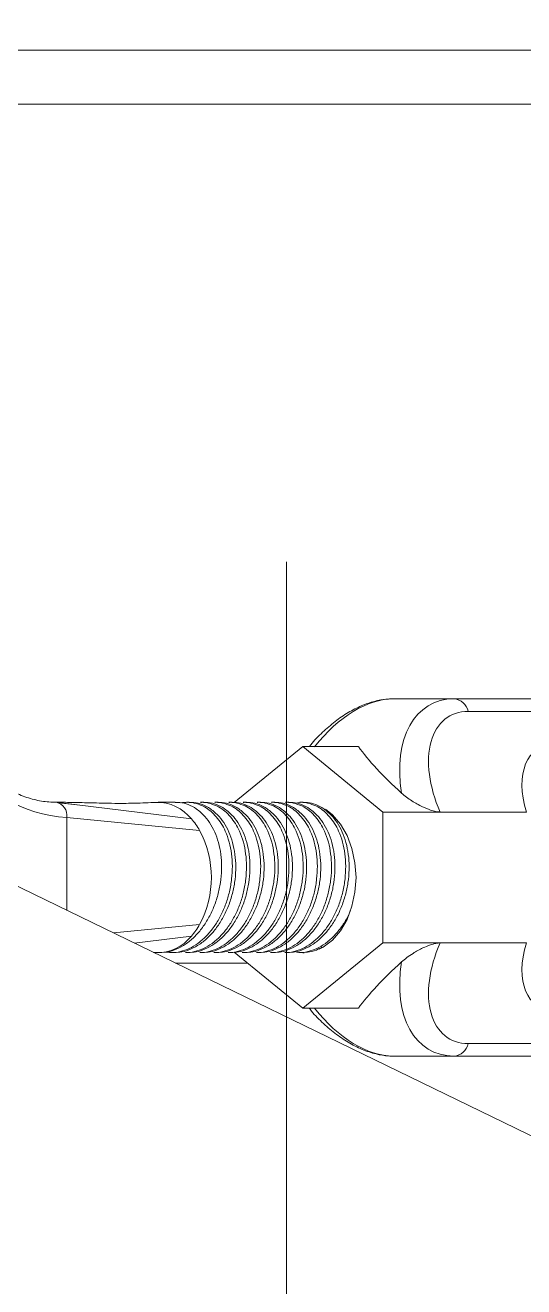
# Model space of a CAD drawing. Header units: millimetres. Extents: x -2048 to 999, y -438 to 438.
# Drawn here: x -769.1 to -705.9, y 122.8 to 282.6 of the extents above; entities that cross this region are included whole.
import ezdxf
from ezdxf.lldxf.tags import DXFTag

# ---------------------------------------------------------------- set-up
doc = ezdxf.new("R2010")
doc.units = ezdxf.units.MM
doc.layers.add('LGV', color=4, linetype='Continuous')
doc.layers.add('Refrence', color=6, linetype='Continuous')
tags = doc.linetypes.add('CENTERX2', pattern=[20.32, 12.7, -2.54, 2.54, -2.54]).pattern_tags.tags
tags[10:11] = [DXFTag(74, 4), DXFTag(75, 0), DXFTag(340, '0'), DXFTag(46, 1.0), DXFTag(50, 0.0), DXFTag(44, 0.0), DXFTag(45, 0.0)]
tags[8:9] = [DXFTag(74, 4), DXFTag(75, 0), DXFTag(340, '0'), DXFTag(46, 1.0), DXFTag(50, 0.0), DXFTag(44, 0.0), DXFTag(45, 0.0)]
tags[6:7] = [DXFTag(74, 4), DXFTag(75, 0), DXFTag(340, '0'), DXFTag(46, 1.0), DXFTag(50, 0.0), DXFTag(44, 0.0), DXFTag(45, 0.0)]
tags[4:5] = [DXFTag(74, 4), DXFTag(75, 0), DXFTag(340, '0'), DXFTag(46, 1.0), DXFTag(50, 0.0), DXFTag(44, 0.0), DXFTag(45, 0.0)]

msp = doc.modelspace()

# ---------------------------------------------------------------- linework, layer by layer
at = {"layer": 'LGV', "linetype": 'Continuous', "lineweight": 15}
for p, q in [((-909, 279.46), (-469.26, 279.46)), ((-913.76, 272.62), (-469.26, 272.62)), ((-722.41, 197.26), (-714.77, 197.26)), ((-714.77, 197.26), (-597.27, 197.26)), ((-633.4, 107.09), (-817.49, 196.53)), ((-595.45, 195.67), (-712.96, 195.67)), ((-742.6, 184.11), (-733.92, 191.2)), ((-733.92, 191.2), (-723.78, 182.91)), ((-726.88, 191.2), (-733.92, 191.2)), ((-764.93, 184.12), (-748.04, 182.06)), ((-762.54, 183.83), (-764.87, 184.1)), ((-750.1, 184.15), (-752.25, 184.15)), ((-748.3, 184.15), (-748.66, 184.15)), ((-746.5, 184.15), (-746.86, 184.15)), ((-744.71, 184.15), (-745.07, 184.15)), ((-742.91, 184.15), (-743.27, 184.15)), ((-741.12, 184.15), (-741.47, 184.15)), ((-739.32, 184.15), (-739.68, 184.15)), ((-737.52, 184.15), (-737.88, 184.15)), ((-735.73, 184.15), (-736.09, 184.15)), ((-733.93, 184.15), (-734.29, 184.15)), ((-763.81, 182.24), (-763.81, 170.45)), ((-763.81, 182.24), (-746.99, 180.58)), ((-716.51, 182.91), (-723.78, 182.91)), ((-723.78, 182.91), (-723.78, 166.34)), ((-716.51, 182.91), (-705.58, 182.91)), ((-757.92, 167.59), (-746.99, 168.67)), ((-755.28, 166.3), (-748.04, 167.19)), ((-723.78, 166.34), (-733.92, 158.05)), ((-716.51, 166.34), (-723.78, 166.34)), ((-716.51, 166.34), (-705.58, 166.34)), ((-752.84, 165.12), (-752.5, 165.11)), ((-752.25, 165.1), (-752, 165.1)), ((-750.56, 165.1), (-750.2, 165.1)), ((-748.76, 165.1), (-748.41, 165.1)), ((-746.97, 165.1), (-746.61, 165.1)), ((-745.17, 165.1), (-744.81, 165.1)), ((-743.38, 165.1), (-743.02, 165.1)), ((-733.92, 158.05), (-742.61, 165.15)), ((-741.58, 165.1), (-741.22, 165.1)), ((-739.78, 165.1), (-739.43, 165.1)), ((-737.99, 165.1), (-737.63, 165.1)), ((-736.19, 165.1), (-735.83, 165.1)), ((-734.4, 165.1), (-734.04, 165.1)), ((-740.91, 163.75), (-750.03, 163.75)), ((-726.88, 158.05), (-733.92, 158.05)), ((-712.96, 153.58), (-595.45, 153.58)), ((-722.41, 151.99), (-714.77, 151.99)), ((-597.27, 151.99), (-714.77, 151.99))]:
    msp.add_line(p, q, dxfattribs=at)
at = {"layer": 'LGV', "linetype": 'Continuous', "lineweight": 15, "flags": 128}
for points in [[(-733.3, 184.13), (-733.92, 184.18), (-734.54, 184.14)], [(-731.86, 165.53), (-731.34, 165.8), (-730.17, 166.68), (-729.15, 167.87), (-728.31, 169.32), (-727.69, 170.97), (-727.3, 172.76), (-727.17, 174.62), (-727.3, 176.49), (-727.69, 178.28), (-728.31, 179.93), (-729.15, 181.38), (-730.17, 182.57), (-731.04, 183.26)], [(-734.71, 165.14), (-733.92, 165.07), (-733.76, 165.08)]]:
    msp.add_lwpolyline(points, dxfattribs=at)
at = {"layer": 'LGV', "linetype": 'Continuous', "lineweight": 15}
for centre, radius, start, end in [((-714.99, 195.18), 2.1, 13.75, 83.9419), ((-762.95, 198.97), 16.75, 210.9016, 267.0366), ((-765.5, 182.48), 1.7, 351.9508, 78.5789), ((-752.38, 178.57), 5.57, 38.7999, 91.2058), ((-754.61, 176.3), 8.74, 29.2845, 41.2452), ((-758.12, 174.62), 12.62, 331.8701, 28.1299), ((-754.61, 172.95), 8.74, 318.7548, 330.7155), ((-752.35, 170.61), 5.51, 268.3871, 321.5505), ((-714.99, 154.07), 2.1, 276.0581, 346.25)]:
    msp.add_arc(centre, radius, start, end, dxfattribs=at)
for centre, major_axis, ratio, start_param, end_param in [((-726.47, 182.91), (6.89, 13.7), 0.619021, 0.301867, 1.257183), ((-710.71, 182.91), (-6.89, 13.7), 0.619021, 5.981318, 7.38345), ((-708.9, 184.19), (-6.52, 10.83), 0.583076, 5.945823, 7.628657), ((-708.44, 182.91), (20.01, -13.45), 0.250484, 3.740055, 4.18687), ((-698.85, 182.26), (-5.23, 8.7), 0.583076, 5.945823, 7.44585), ((-708.9, 165.06), (6.52, 10.83), 0.583076, 1.796121, 3.478955), ((-698.85, 166.99), (5.23, 8.7), 0.583076, 1.978928, 3.478955), ((-708.44, 166.34), (20.01, 13.45), 0.250484, 2.096315, 2.54313), ((-710.71, 166.34), (6.89, 13.7), 0.619021, 2.041328, 3.443459), ((-726.47, 166.34), (-6.89, 13.7), 0.619021, 1.884409, 2.839726)]:
    msp.add_ellipse(centre, major_axis=major_axis, ratio=ratio, start_param=start_param, end_param=end_param, dxfattribs=at)
for points, knots in [([(-722.41, 197.26), (-722.74, 197.25), (-723.62, 197.22), (-725.06, 196.92), (-726.73, 196.31), (-728.4, 195.42), (-730.05, 194.26), (-731.62, 192.85), (-732.65, 191.8), (-733.1, 191.21), (-733.11, 191.2)], [0, 0, 0, 0, 0.0869, 0.22849, 0.373907, 0.524374, 0.678817, 0.836427, 0.996869, 1, 1, 1, 1]), ([(-765.16, 184.15), (-765.47, 184.16), (-766.41, 184.18), (-767.97, 184.45), (-769.82, 185.07), (-771.62, 186), (-773.33, 187.22), (-774.94, 188.71), (-776.18, 190.15), (-776.86, 191.12), (-777.09, 191.44)], [0, 0, 0, 0, 0.070986, 0.216923, 0.362319, 0.506326, 0.648789, 0.789975, 0.93028, 1, 1, 1, 1]), ([(-752.5, 184.14), (-753.41, 184.1), (-755.03, 184.02), (-757.2, 184.01), (-758.92, 184.03), (-760.34, 184.07), (-761.54, 184.1), (-762.94, 184.13), (-764.22, 184.15), (-765.18, 184.16), (-765.36, 184.16)], [0, 0, 0, 0, 0.220425, 0.392558, 0.531004, 0.645528, 0.740189, 0.824379, 0.967689, 1, 1, 1, 1]), ([(-750.1, 184.12), (-749.9, 184.12), (-749.33, 184.14), (-748.42, 183.88), (-747.31, 183.33), (-746.66, 182.69), (-746.31, 182.33)], [0, 0, 0, 0, 0.139033, 0.401515, 0.671595, 1, 1, 1, 1]), ([(-744.88, 182.31), (-745.11, 182.56), (-745.57, 183.04), (-746.42, 183.62), (-747.4, 184.02), (-748.41, 184.2), (-749.08, 184.11), (-749.35, 184.08)], [0, 0, 0, 0, 0.186181, 0.375976, 0.601516, 0.833687, 1, 1, 1, 1]), ([(-748.3, 184.12), (-748.1, 184.12), (-747.54, 184.14), (-746.63, 183.88), (-745.52, 183.33), (-744.87, 182.69), (-744.51, 182.33)], [0, 0, 0, 0, 0.139033, 0.401515, 0.671595, 1, 1, 1, 1]), ([(-743.08, 182.31), (-743.31, 182.56), (-743.77, 183.04), (-744.62, 183.62), (-745.61, 184.01), (-746.39, 184.18), (-746.82, 184.14), (-746.86, 184.14)], [0, 0, 0, 0, 0.216451, 0.437105, 0.699314, 0.969233, 1, 1, 1, 1]), ([(-746.5, 184.12), (-746.31, 184.12), (-745.74, 184.14), (-744.83, 183.88), (-743.72, 183.33), (-743.07, 182.69), (-742.71, 182.33)], [0, 0, 0, 0, 0.1390328, 0.4015154, 0.6715947, 1, 1, 1, 1]), ([(-741.29, 182.31), (-741.52, 182.56), (-741.98, 183.04), (-742.82, 183.62), (-743.81, 184.01), (-744.59, 184.18), (-745.02, 184.14), (-745.07, 184.14)], [0, 0, 0, 0, 0.216451, 0.437105, 0.699314, 0.969233, 1, 1, 1, 1]), ([(-744.71, 184.12), (-744.51, 184.12), (-743.94, 184.14), (-743.03, 183.88), (-741.93, 183.33), (-741.28, 182.69), (-740.92, 182.33)], [0, 0, 0, 0, 0.139033, 0.401515, 0.671595, 1, 1, 1, 1]), ([(-739.49, 182.31), (-739.72, 182.56), (-740.18, 183.04), (-741.03, 183.62), (-742.01, 184.01), (-742.8, 184.18), (-743.23, 184.14), (-743.27, 184.14)], [0, 0, 0, 0, 0.216451, 0.437105, 0.699314, 0.969233, 1, 1, 1, 1]), ([(-742.91, 184.12), (-742.72, 184.12), (-742.15, 184.14), (-741.24, 183.88), (-740.13, 183.33), (-739.48, 182.69), (-739.12, 182.33)], [0, 0, 0, 0, 0.139033, 0.401515, 0.671595, 1, 1, 1, 1]), ([(-737.7, 182.31), (-737.92, 182.56), (-738.39, 183.04), (-739.23, 183.62), (-740.22, 184.01), (-741, 184.18), (-741.43, 184.14), (-741.47, 184.14)], [0, 0, 0, 0, 0.216451, 0.437105, 0.699314, 0.969233, 1, 1, 1, 1]), ([(-741.12, 184.12), (-740.92, 184.12), (-740.35, 184.14), (-739.44, 183.88), (-738.33, 183.33), (-737.68, 182.69), (-737.33, 182.33)], [0, 0, 0, 0, 0.139033, 0.401515, 0.671595, 1, 1, 1, 1]), ([(-735.9, 182.31), (-736.13, 182.56), (-736.59, 183.04), (-737.44, 183.62), (-738.42, 184.01), (-739.2, 184.18), (-739.63, 184.14), (-739.68, 184.14)], [0, 0, 0, 0, 0.216451, 0.437105, 0.699314, 0.969233, 1, 1, 1, 1]), ([(-739.32, 184.12), (-739.12, 184.12), (-738.56, 184.14), (-737.64, 183.88), (-736.54, 183.33), (-735.89, 182.69), (-735.53, 182.33)], [0, 0, 0, 0, 0.1390328, 0.4015154, 0.6715947, 1, 1, 1, 1]), ([(-734.1, 182.31), (-734.33, 182.56), (-734.79, 183.04), (-735.64, 183.62), (-736.63, 184.01), (-737.41, 184.18), (-737.84, 184.14), (-737.88, 184.14)], [0, 0, 0, 0, 0.216451, 0.437105, 0.699314, 0.969233, 1, 1, 1, 1]), ([(-737.52, 184.12), (-737.33, 184.12), (-736.76, 184.14), (-735.85, 183.88), (-734.74, 183.33), (-734.09, 182.69), (-733.73, 182.33)], [0, 0, 0, 0, 0.139033, 0.401515, 0.671595, 1, 1, 1, 1]), ([(-732.31, 182.31), (-732.54, 182.56), (-733, 183.04), (-733.84, 183.62), (-734.83, 184.01), (-735.61, 184.18), (-736.04, 184.14), (-736.09, 184.14)], [0, 0, 0, 0, 0.216451, 0.437105, 0.699314, 0.969233, 1, 1, 1, 1]), ([(-735.73, 184.12), (-735.53, 184.12), (-734.96, 184.14), (-734.05, 183.88), (-732.95, 183.33), (-732.3, 182.69), (-731.94, 182.33)], [0, 0, 0, 0, 0.139033, 0.401515, 0.671595, 1, 1, 1, 1]), ([(-730.51, 182.31), (-730.74, 182.56), (-731.2, 183.04), (-732.05, 183.62), (-733.03, 184.01), (-733.82, 184.18), (-734.25, 184.14), (-734.29, 184.14)], [0, 0, 0, 0, 0.216451, 0.437105, 0.699314, 0.969233, 1, 1, 1, 1]), ([(-733.93, 184.12), (-733.74, 184.12), (-733.17, 184.14), (-732.26, 183.88), (-731.15, 183.33), (-730.5, 182.69), (-730.14, 182.33)], [0, 0, 0, 0, 0.1390328, 0.4015154, 0.6715947, 1, 1, 1, 1]), ([(-716.51, 182.91), (-716.7, 182.93), (-717.06, 182.96), (-717.86, 183.2), (-718.91, 183.64), (-720.25, 184.38), (-720.99, 184.98), (-721.4, 185.32)], [0, 0, 0, 0, 0.115297, 0.229452, 0.410238, 0.671878, 1, 1, 1, 1]), ([(-746.31, 182.33), (-746.05, 182), (-745.52, 181.33), (-744.92, 180.09), (-744.48, 178.69), (-744.23, 177.19), (-744.18, 175.59), (-744.32, 173.98), (-744.66, 172.37), (-745.18, 170.83), (-745.88, 169.39), (-746.72, 168.11), (-747.69, 167.01), (-748.75, 166.15), (-749.88, 165.52), (-750.97, 165.16), (-751.68, 165.13), (-752, 165.12)], [0, 0, 0, 0, 0.065977, 0.133866, 0.199897, 0.267812, 0.334411, 0.402918, 0.469907, 0.538837, 0.605841, 0.674811, 0.741391, 0.809942, 0.875819, 0.943644, 1, 1, 1, 1]), ([(-751.34, 165.17), (-750.99, 165.13), (-750.27, 165.05), (-749.15, 165.27), (-748.02, 165.72), (-746.94, 166.43), (-745.94, 167.37), (-745.04, 168.51), (-744.26, 169.83), (-743.64, 171.27), (-743.18, 172.83), (-742.9, 174.43), (-742.81, 176.06), (-742.92, 177.63), (-743.22, 179.14), (-743.68, 180.41), (-744.23, 181.49), (-744.66, 182.04), (-744.88, 182.31)], [0, 0, 0, 0, 0.059143, 0.12352, 0.18595, 0.25018, 0.312805, 0.377223, 0.440298, 0.505173, 0.568798, 0.634242, 0.698305, 0.764217, 0.828399, 0.894459, 0.946722, 1, 1, 1, 1]), ([(-744.51, 182.33), (-744.25, 182), (-743.72, 181.33), (-743.12, 180.09), (-742.69, 178.69), (-742.44, 177.19), (-742.38, 175.59), (-742.52, 173.98), (-742.86, 172.37), (-743.38, 170.83), (-744.08, 169.39), (-744.92, 168.11), (-745.89, 167.01), (-746.95, 166.15), (-748.08, 165.52), (-749.17, 165.16), (-749.88, 165.13), (-750.2, 165.12)], [0, 0, 0, 0, 0.065977, 0.133866, 0.199897, 0.267812, 0.334411, 0.402918, 0.469907, 0.538837, 0.605841, 0.674811, 0.741391, 0.809942, 0.875819, 0.943644, 1, 1, 1, 1]), ([(-748.76, 165.12), (-748.68, 165.12), (-748.21, 165.08), (-747.35, 165.28), (-746.22, 165.72), (-745.15, 166.43), (-744.14, 167.37), (-743.24, 168.51), (-742.47, 169.83), (-741.84, 171.27), (-741.38, 172.83), (-741.11, 174.43), (-741.02, 176.06), (-741.12, 177.63), (-741.42, 179.14), (-741.88, 180.41), (-742.44, 181.49), (-742.87, 182.04), (-743.08, 182.31)], [0, 0, 0, 0, 0.015829, 0.08317, 0.148473, 0.21566, 0.281169, 0.348552, 0.414532, 0.482393, 0.548946, 0.617404, 0.684416, 0.753362, 0.820499, 0.8896, 0.944269, 1, 1, 1, 1]), ([(-742.71, 182.33), (-742.45, 182), (-741.93, 181.33), (-741.33, 180.09), (-740.89, 178.69), (-740.64, 177.19), (-740.59, 175.59), (-740.73, 173.98), (-741.07, 172.37), (-741.59, 170.83), (-742.28, 169.39), (-743.12, 168.11), (-744.1, 167.01), (-745.16, 166.15), (-746.28, 165.52), (-747.38, 165.16), (-748.09, 165.13), (-748.41, 165.12)], [0, 0, 0, 0, 0.065977, 0.133866, 0.199897, 0.267812, 0.334411, 0.402918, 0.469907, 0.538837, 0.605841, 0.674811, 0.741391, 0.809942, 0.875819, 0.943644, 1, 1, 1, 1]), ([(-746.97, 165.12), (-746.88, 165.12), (-746.41, 165.08), (-745.55, 165.28), (-744.43, 165.72), (-743.35, 166.43), (-742.34, 167.37), (-741.45, 168.51), (-740.67, 169.83), (-740.05, 171.27), (-739.59, 172.83), (-739.31, 174.43), (-739.22, 176.06), (-739.33, 177.63), (-739.63, 179.14), (-740.08, 180.41), (-740.64, 181.49), (-741.07, 182.04), (-741.29, 182.31)], [0, 0, 0, 0, 0.015829, 0.08317, 0.148473, 0.21566, 0.281169, 0.348552, 0.414532, 0.482393, 0.548946, 0.617404, 0.684416, 0.753362, 0.820499, 0.8896, 0.944269, 1, 1, 1, 1]), ([(-740.92, 182.33), (-740.66, 182), (-740.13, 181.33), (-739.53, 180.09), (-739.09, 178.69), (-738.85, 177.19), (-738.79, 175.59), (-738.93, 173.98), (-739.27, 172.37), (-739.79, 170.83), (-740.49, 169.39), (-741.33, 168.11), (-742.3, 167.01), (-743.36, 166.15), (-744.49, 165.52), (-745.58, 165.16), (-746.29, 165.13), (-746.61, 165.12)], [0, 0, 0, 0, 0.065977, 0.133866, 0.199897, 0.267812, 0.334411, 0.402918, 0.469907, 0.538837, 0.605841, 0.674811, 0.741391, 0.809942, 0.875819, 0.943644, 1, 1, 1, 1]), ([(-745.17, 165.12), (-745.08, 165.12), (-744.62, 165.08), (-743.76, 165.28), (-742.63, 165.72), (-741.56, 166.43), (-740.55, 167.37), (-739.65, 168.51), (-738.87, 169.83), (-738.25, 171.27), (-737.79, 172.83), (-737.51, 174.43), (-737.43, 176.06), (-737.53, 177.63), (-737.83, 179.14), (-738.29, 180.41), (-738.85, 181.49), (-739.27, 182.04), (-739.49, 182.31)], [0, 0, 0, 0, 0.015829, 0.08317, 0.148473, 0.21566, 0.281169, 0.348552, 0.414532, 0.482393, 0.548946, 0.617404, 0.684416, 0.753362, 0.820499, 0.8896, 0.944269, 1, 1, 1, 1]), ([(-739.12, 182.33), (-738.86, 182), (-738.33, 181.33), (-737.74, 180.09), (-737.3, 178.69), (-737.05, 177.19), (-736.99, 175.59), (-737.14, 173.98), (-737.47, 172.37), (-737.99, 170.83), (-738.69, 169.39), (-739.53, 168.11), (-740.51, 167.01), (-741.56, 166.15), (-742.69, 165.52), (-743.79, 165.16), (-744.49, 165.13), (-744.82, 165.12)], [0, 0, 0, 0, 0.065977, 0.133866, 0.199897, 0.267812, 0.334411, 0.402918, 0.469907, 0.538837, 0.605841, 0.674811, 0.741391, 0.809942, 0.875819, 0.943644, 1, 1, 1, 1]), ([(-743.38, 165.12), (-743.29, 165.12), (-742.82, 165.08), (-741.96, 165.28), (-740.83, 165.72), (-739.76, 166.43), (-738.75, 167.37), (-737.86, 168.51), (-737.08, 169.83), (-736.46, 171.27), (-735.99, 172.83), (-735.72, 174.43), (-735.63, 176.06), (-735.74, 177.63), (-736.04, 179.14), (-736.49, 180.41), (-737.05, 181.49), (-737.48, 182.04), (-737.7, 182.31)], [0, 0, 0, 0, 0.015829, 0.08317, 0.148473, 0.21566, 0.281169, 0.348552, 0.414532, 0.482393, 0.548946, 0.617404, 0.684416, 0.753362, 0.820499, 0.8896, 0.944269, 1, 1, 1, 1]), ([(-737.33, 182.33), (-737.07, 182), (-736.54, 181.33), (-735.94, 180.09), (-735.5, 178.69), (-735.25, 177.19), (-735.2, 175.59), (-735.34, 173.98), (-735.68, 172.37), (-736.2, 170.83), (-736.9, 169.39), (-737.74, 168.11), (-738.71, 167.01), (-739.77, 166.15), (-740.9, 165.52), (-741.99, 165.16), (-742.7, 165.13), (-743.02, 165.12)], [0, 0, 0, 0, 0.065977, 0.133866, 0.199897, 0.267812, 0.334411, 0.402918, 0.469907, 0.538837, 0.605841, 0.674811, 0.741391, 0.809942, 0.875819, 0.943644, 1, 1, 1, 1]), ([(-741.58, 165.12), (-741.49, 165.12), (-741.02, 165.08), (-740.17, 165.28), (-739.04, 165.72), (-737.96, 166.43), (-736.96, 167.37), (-736.06, 168.51), (-735.28, 169.83), (-734.66, 171.27), (-734.2, 172.83), (-733.92, 174.43), (-733.83, 176.06), (-733.94, 177.63), (-734.24, 179.14), (-734.7, 180.41), (-735.25, 181.49), (-735.68, 182.04), (-735.9, 182.31)], [0, 0, 0, 0, 0.015829, 0.08317, 0.148473, 0.21566, 0.281169, 0.348552, 0.414532, 0.482393, 0.548946, 0.617404, 0.684416, 0.753362, 0.820499, 0.8896, 0.944269, 1, 1, 1, 1]), ([(-735.53, 182.33), (-735.27, 182), (-734.74, 181.33), (-734.14, 180.09), (-733.71, 178.69), (-733.46, 177.19), (-733.4, 175.59), (-733.54, 173.98), (-733.88, 172.37), (-734.4, 170.83), (-735.1, 169.39), (-735.94, 168.11), (-736.91, 167.01), (-737.97, 166.15), (-739.1, 165.52), (-740.19, 165.16), (-740.9, 165.13), (-741.22, 165.12)], [0, 0, 0, 0, 0.065977, 0.133866, 0.199897, 0.267812, 0.334411, 0.402918, 0.469907, 0.538837, 0.605841, 0.674811, 0.741391, 0.809942, 0.875819, 0.943644, 1, 1, 1, 1]), ([(-739.78, 165.12), (-739.7, 165.12), (-739.23, 165.08), (-738.37, 165.28), (-737.24, 165.72), (-736.17, 166.43), (-735.16, 167.37), (-734.26, 168.51), (-733.49, 169.83), (-732.86, 171.27), (-732.4, 172.83), (-732.13, 174.43), (-732.04, 176.06), (-732.14, 177.63), (-732.44, 179.14), (-732.9, 180.41), (-733.46, 181.49), (-733.89, 182.04), (-734.1, 182.31)], [0, 0, 0, 0, 0.015829, 0.08317, 0.148473, 0.21566, 0.281169, 0.348552, 0.414532, 0.482393, 0.548946, 0.617404, 0.684416, 0.753362, 0.820499, 0.8896, 0.944269, 1, 1, 1, 1]), ([(-733.73, 182.33), (-733.47, 182), (-732.95, 181.33), (-732.35, 180.09), (-731.91, 178.69), (-731.66, 177.19), (-731.61, 175.59), (-731.75, 173.98), (-732.09, 172.37), (-732.61, 170.83), (-733.3, 169.39), (-734.14, 168.11), (-735.12, 167.01), (-736.17, 166.15), (-737.3, 165.52), (-738.4, 165.16), (-739.11, 165.13), (-739.43, 165.12)], [0, 0, 0, 0, 0.065977, 0.133866, 0.199897, 0.267812, 0.334411, 0.402918, 0.469907, 0.538837, 0.605841, 0.674811, 0.741391, 0.809942, 0.875819, 0.943644, 1, 1, 1, 1]), ([(-737.99, 165.12), (-737.9, 165.12), (-737.43, 165.08), (-736.57, 165.28), (-735.45, 165.72), (-734.37, 166.43), (-733.36, 167.37), (-732.47, 168.51), (-731.69, 169.83), (-731.07, 171.27), (-730.61, 172.83), (-730.33, 174.43), (-730.24, 176.06), (-730.35, 177.63), (-730.65, 179.14), (-731.1, 180.41), (-731.66, 181.49), (-732.09, 182.04), (-732.31, 182.31)], [0, 0, 0, 0, 0.015829, 0.08317, 0.148473, 0.21566, 0.281169, 0.348552, 0.414532, 0.482393, 0.548946, 0.617404, 0.684416, 0.753362, 0.820499, 0.8896, 0.944269, 1, 1, 1, 1]), ([(-731.94, 182.33), (-731.68, 182), (-731.15, 181.33), (-730.55, 180.09), (-730.11, 178.69), (-729.87, 177.19), (-729.81, 175.59), (-729.95, 173.98), (-730.29, 172.37), (-730.81, 170.83), (-731.51, 169.39), (-732.35, 168.11), (-733.32, 167.01), (-734.38, 166.15), (-735.51, 165.52), (-736.6, 165.16), (-737.31, 165.13), (-737.63, 165.12)], [0, 0, 0, 0, 0.0659768, 0.1338663, 0.1998974, 0.2678115, 0.3344105, 0.4029181, 0.4699071, 0.5388365, 0.6058406, 0.6748108, 0.7413908, 0.8099417, 0.8758189, 0.9436437, 1, 1, 1, 1]), ([(-736.19, 165.12), (-736.1, 165.12), (-735.64, 165.08), (-734.78, 165.28), (-733.65, 165.72), (-732.58, 166.43), (-731.57, 167.37), (-730.67, 168.51), (-729.89, 169.83), (-729.27, 171.27), (-728.81, 172.83), (-728.53, 174.43), (-728.45, 176.06), (-728.55, 177.63), (-728.85, 179.14), (-729.31, 180.41), (-729.87, 181.49), (-730.29, 182.04), (-730.51, 182.31)], [0, 0, 0, 0, 0.015829, 0.08317, 0.148473, 0.21566, 0.281169, 0.348552, 0.414532, 0.482393, 0.548946, 0.617404, 0.684416, 0.753362, 0.820499, 0.8896, 0.944269, 1, 1, 1, 1]), ([(-730.14, 182.33), (-729.88, 182), (-729.35, 181.33), (-728.76, 180.09), (-728.32, 178.69), (-728.07, 177.19), (-728.01, 175.59), (-728.16, 173.98), (-728.49, 172.37), (-729.01, 170.83), (-729.71, 169.39), (-730.55, 168.11), (-731.53, 167.01), (-732.58, 166.15), (-733.71, 165.52), (-734.81, 165.16), (-735.51, 165.13), (-735.84, 165.12)], [0, 0, 0, 0, 0.065977, 0.133866, 0.199897, 0.267812, 0.334411, 0.402918, 0.469907, 0.538837, 0.605841, 0.674811, 0.741391, 0.809942, 0.875819, 0.943644, 1, 1, 1, 1]), ([(-734.4, 165.12), (-734.31, 165.12), (-733.84, 165.08), (-732.98, 165.28), (-731.85, 165.72), (-730.78, 166.43), (-729.77, 167.37), (-728.88, 168.51), (-728.23, 169.57), (-727.94, 170.27), (-727.85, 170.49)], [0, 0, 0, 0, 0.035592, 0.187004, 0.333837, 0.484904, 0.632198, 0.783706, 0.932059, 1, 1, 1, 1]), ([(-721.4, 163.93), (-721.19, 164.11), (-720.76, 164.47), (-719.87, 165.08), (-718.84, 165.65), (-717.83, 166.06), (-717.05, 166.3), (-716.68, 166.33), (-716.51, 166.34)], [0, 0, 0, 0, 0.175748, 0.356767, 0.600425, 0.769849, 0.890826, 1, 1, 1, 1]), ([(-731.45, 165.82), (-731.6, 165.73), (-732.13, 165.42), (-733.01, 165.16), (-733.72, 165.13), (-734.04, 165.12)], [0, 0, 0, 0, 0.181095, 0.628362, 1, 1, 1, 1]), ([(-733.1, 158.05), (-733.07, 158.01), (-732.58, 157.37), (-731.5, 156.28), (-729.89, 154.86), (-728.18, 153.7), (-726.42, 152.8), (-724.7, 152.23), (-723.35, 152.01), (-722.62, 151.99), (-722.41, 151.99)], [0, 0, 0, 0, 0.012315, 0.175308, 0.336025, 0.494879, 0.652305, 0.808282, 0.945354, 1, 1, 1, 1])]:
    msp.add_open_spline(points, degree=3, knots=knots, dxfattribs=at)
at = {"layer": 'Refrence', "linetype": 'CENTERX2', "lineweight": 0}
msp.add_line((-735.96, 214.63), (-735.96, -214.63), dxfattribs=at)
at = {"layer": 'Refrence', "linetype": 'Continuous', "lineweight": 0}
msp.add_circle((-735.96, 214.63), 143.32, dxfattribs=at)

doc.saveas('drawing.dxf')
